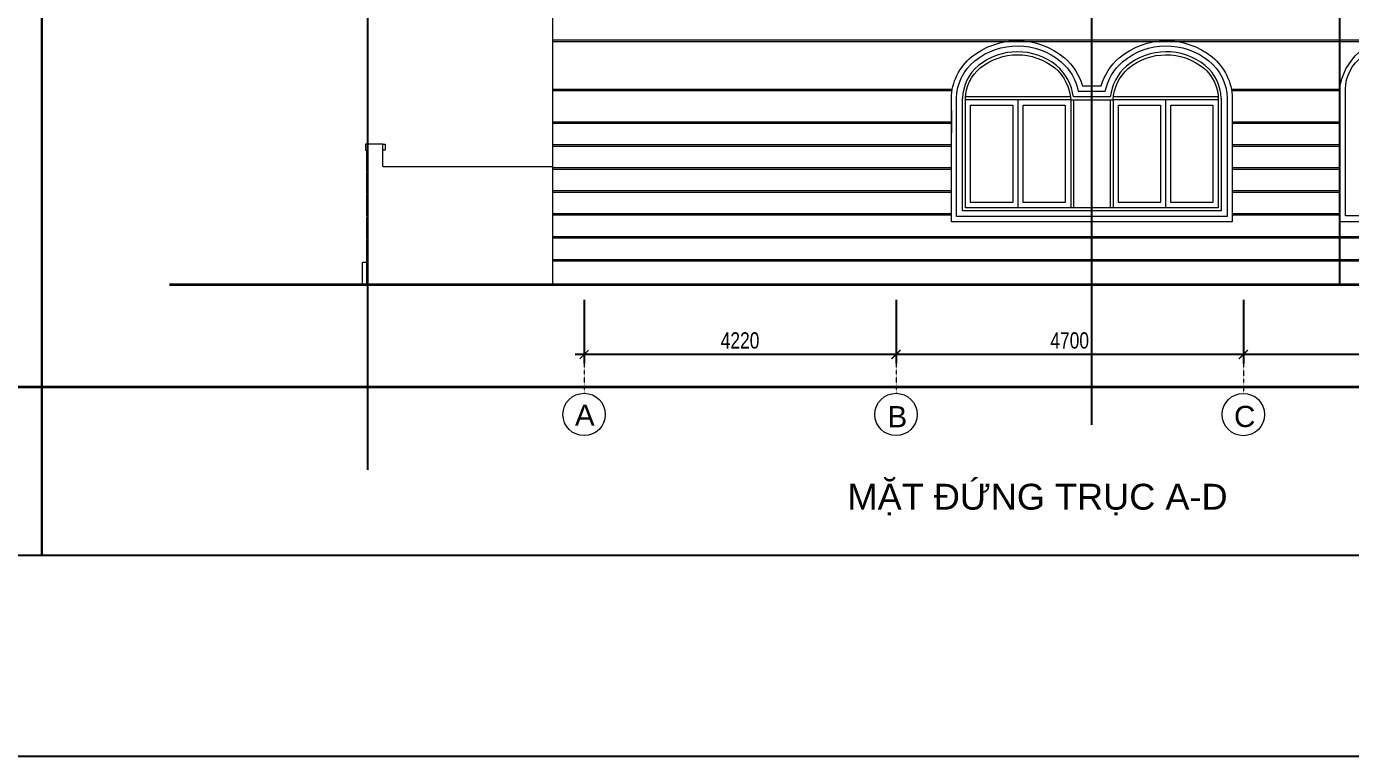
# Model space of a CAD drawing. Header units: millimetres. Extents: x -127141 to 682685, y -1234500 to 49778.
# Drawn here: x 466990 to 484905, y -112500 to -102623 of the extents above; entities that cross this region are included whole.
import ezdxf
from ezdxf.enums import TextEntityAlignment as Align

# ---------------------------------------------------------------- set-up
doc = ezdxf.new("R2010")
doc.units = ezdxf.units.MM
doc.header["$MEASUREMENT"] = 0
for name, pattern in [('CENTER', [3, 1.5, -0.5, 0.5, -0.5]), ('DASHED', [0.75, 0.5, -0.25]), ('HIDDEN', [0.75, 0.5, -0.25])]:
    doc.linetypes.add(name, pattern=pattern)
for name, color, linetype, lineweight in [('-CENTER', 143, 'CENTER', 13), ('-DOOR', 137, 'Continuous', 9), ('-HATCH', 8, 'Continuous', 5), ('-KH', 143, 'Continuous', 13), ('-LINE1', 7, 'Continuous', 18), ('-TEXT', 7, 'Continuous', 15), ('-WALL', 4, 'Continuous', 35), ('A-TUONG', 7, 'Continuous', 35)]:
    doc.layers.add(name, color=color, linetype=linetype, lineweight=lineweight)
doc.layers.add('-RANH GIOI LO DAT', color=12, linetype='Continuous')
doc.layers.add('12. NET DIM', color=252, linetype='Continuous')
doc.layers.add('duong dong', color=6, linetype='HIDDEN', plot=False)
doc.layers.add('LUOI GIONG', color=160, linetype='Continuous', plot=False)
doc.styles.add('1', font='arial.ttf')
doc.styles.add('AVANH', font='', dxfattribs={"width": 0.8})
doc.styles.get("Standard").update_dxf_attribs({"font": 'arial.ttf'})
doc.styles.get('AVANH').set_extended_font_data('.VnAvantH')
doc.dimstyles.new('C_100A3', dxfattribs={"dimscale": 100, "dimtxt": 2.2, "dimasz": 1.2, "dimexe": 1.2, "dimexo": 0, "dimgap": 0.75, "dimtad": 1, "dimdec": 0, "dimzin": 0, "dimdsep": 46, "dimtxsty": 'AVANH', "dimblk": 'ARCHTICK', "dimcen": 0, "dimdle": 1.2, "dimclrd": 256, "dimclre": 256, "dimclrt": 7, "dimadec": 0, "dimazin": 0, "dimtfac": 0.0001, "dimtdec": 0, "dimtix": 1, "dimtmove": 2, "dimatfit": 3, "dimfxl": 1.8, "dimtolj": 1, "dimtzin": 0, "dimarcsym": 0})

# ---------------------------------------------------------------- blocks, each defined once
blk = doc.blocks.new('_ArchTick')
at = {"color": 0, "linetype": 'ByBlock', "const_width": 0.15}
blk.add_lwpolyline([(-0.5, -0.5), (0.5, 0.5)], dxfattribs=at)
blk = doc.blocks.new('*D1653')
at = {"layer": '12. NET DIM', "lineweight": -2, "transparency": 16777216}
for p, q in [((483455, -106320), (483455, -107181)), ((487505, -106320), (487505, -107181)), ((487625, -107061), (483335, -107061))]:
    blk.add_line(p, q, dxfattribs=at)
at = {"layer": 'Defpoints', "color": 0, "transparency": 16777216}
for p in [(483455, -106320), (487505, -106320), (483455, -107061)]:
    blk.add_point(p, dxfattribs=at)
at = {"layer": '12. NET DIM', "lineweight": -2, "transparency": 16777216, "xscale": 119.9999999999999, "yscale": 119.9999999999999, "zscale": 119.9999999999999, "rotation": 180}
blk.add_blockref('_ArchTick', (483455, -107061), dxfattribs=at)
at = {"layer": '12. NET DIM', "lineweight": -2, "transparency": 16777216, "xscale": 119.9999999999999, "yscale": 119.9999999999999, "zscale": 119.9999999999999}
blk.add_blockref('_ArchTick', (487505, -107061), dxfattribs=at)
at = {"layer": '12. NET DIM', "color": 7, "transparency": 16777216, "insert": (485480, -106872), "char_height": 220, "attachment_point": 5, "style": 'AVANH'}
blk.add_mtext('\\A1;4050', dxfattribs=at)
blk = doc.blocks.new('*D1654')
at = {"layer": '12. NET DIM', "lineweight": -2, "transparency": 16777216}
for p, q in [((478755, -106320), (478755, -107181)), ((483455, -106320), (483455, -107181)), ((483575, -107061), (478635, -107061))]:
    blk.add_line(p, q, dxfattribs=at)
at = {"layer": 'Defpoints', "color": 0, "transparency": 16777216}
for p in [(478755, -106320), (483455, -106320), (478755, -107061)]:
    blk.add_point(p, dxfattribs=at)
at = {"layer": '12. NET DIM', "lineweight": -2, "transparency": 16777216, "xscale": 119.9999999999999, "yscale": 119.9999999999999, "zscale": 119.9999999999999, "rotation": 180}
blk.add_blockref('_ArchTick', (478755, -107061), dxfattribs=at)
at = {"layer": '12. NET DIM', "lineweight": -2, "transparency": 16777216, "xscale": 119.9999999999999, "yscale": 119.9999999999999, "zscale": 119.9999999999999}
blk.add_blockref('_ArchTick', (483455, -107061), dxfattribs=at)
at = {"layer": '12. NET DIM', "color": 7, "transparency": 16777216, "insert": (481105, -106872), "char_height": 220, "attachment_point": 5, "style": 'AVANH'}
blk.add_mtext('\\A1;4700', dxfattribs=at)
blk = doc.blocks.new('*D1655')
at = {"layer": '12. NET DIM', "lineweight": -2, "transparency": 16777216}
for p, q in [((474535, -106320), (474535, -107181)), ((478755, -106320), (478755, -107181)), ((478875, -107061), (474415, -107061))]:
    blk.add_line(p, q, dxfattribs=at)
at = {"layer": 'Defpoints', "color": 0, "transparency": 16777216}
for p in [(474535, -106320), (478755, -106320), (474535, -107061)]:
    blk.add_point(p, dxfattribs=at)
at = {"layer": '12. NET DIM', "lineweight": -2, "transparency": 16777216, "xscale": 119.9999999999999, "yscale": 119.9999999999999, "zscale": 119.9999999999999, "rotation": 180}
blk.add_blockref('_ArchTick', (474535, -107061), dxfattribs=at)
at = {"layer": '12. NET DIM', "lineweight": -2, "transparency": 16777216, "xscale": 119.9999999999999, "yscale": 119.9999999999999, "zscale": 119.9999999999999}
blk.add_blockref('_ArchTick', (478755, -107061), dxfattribs=at)
at = {"layer": '12. NET DIM', "color": 7, "transparency": 16777216, "insert": (476645, -106872), "char_height": 220, "attachment_point": 5, "style": 'AVANH'}
blk.add_mtext('\\A1;4220', dxfattribs=at)
blk = doc.blocks.new('kt1a')
at = {"layer": 'Defpoints', "color": 2}
blk.add_lwpolyline([(0, -22275), (31500, -22275), (31500, 0), (0, 0)], close=True, dxfattribs=at)

msp = doc.modelspace()

# ---------------------------------------------------------------- linework, layer by layer
at = {"layer": '-CENTER', "ltscale": 0.1}
for p, q in [((474535, -106319.6), (474535, -107586.1)), ((478755.2, -106319.6), (478755.2, -107586.1)), ((483455.2, -106320.3), (483455.2, -107586.8))]:
    msp.add_line(p, q, dxfattribs=at)
at = {"layer": '-DOOR', "lineweight": 9}
for p, q in [((481116.2, -103616.1), (479692.3, -103616.1)), ((481115.6, -103576.1), (479696.9, -103576.1)), ((480404.2, -103616.1), (480404.2, -105076.1)), ((481118.3, -103616.1), (481118.3, -105076.1)), ((481158.3, -103616.1), (481158.3, -105076.1)), ((481651.1, -103616.1), (481651.1, -105076.1)), ((481691.1, -103616.1), (481691.1, -105076.1)), ((483115.1, -103616.1), (481691.1, -103616.1)), ((483114.4, -103576.1), (481695.7, -103576.1)), ((482403.4, -103616.1), (482403.4, -105076.1))]:
    msp.add_line(p, q, dxfattribs=at)
msp.add_lwpolyline([(479694.3, -103596.6, -0.2183078), (479895.4, -103183, -0.3516116), (480902.2, -103182.1, -0.2053487), (481118.3, -103616.1), (481691.1, -103616.1, -0.2008329), (481898.1, -103190.6, -0.3566943), (482914, -103183, -0.2276298), (483115.4, -103616.1)], format="xyb", dxfattribs=at)
for points in [[(483115.1, -103616.1), (483115.1, -105076.1), (479694.2, -105076.1), (479694.2, -103592.2)], [(480334.2, -105006.1), (479764.2, -105006.1), (479764.2, -103686.1), (480334.2, -103686.1), (480334.2, -105006.1)], [(480474.2, -103686.1), (481044.3, -103686.1), (481044.3, -105006.1), (480474.2, -105006.1), (480474.2, -103686.1)], [(482333.4, -105006.1), (481763.4, -105006.1), (481763.4, -103686.1), (482333.4, -103686.1), (482333.4, -105006.1)], [(482473.4, -103686.1), (483043.5, -103686.1), (483043.5, -105006.1), (482473.4, -105006.1), (482473.4, -103686.1)]]:
    msp.add_lwpolyline(points, dxfattribs=at)
at = {"layer": '-HATCH'}
for p, q in [((487605.2, -102810.1), (474105.3, -102809.6)), ((487605.2, -102830.1), (474105.3, -102829.6)), ((474105.3, -103469.1), (479517.5, -103469.1)), ((474105.3, -103489.1), (479513.9, -103489.1)), ((483292.1, -103469.1), (484765, -103469.1)), ((483295.6, -103489.1), (484761.7, -103489.1)), ((479504.3, -103916.2), (474105.3, -103916.2)), ((479504.3, -103936.2), (474105.3, -103936.2)), ((484754.9, -103916.2), (483305.2, -103916.2)), ((484754.9, -103936.2), (483305.2, -103936.2)), ((479504.3, -104226.5), (474105.3, -104226.5)), ((479504.3, -104246.5), (474105.3, -104246.5)), ((484754.9, -104226.5), (483305.2, -104226.5)), ((484754.9, -104246.5), (483305.2, -104246.5)), ((479504.3, -104536.9), (474105.3, -104536.9)), ((479504.3, -104556.9), (474105.3, -104556.9)), ((484754.9, -104536.9), (483305.2, -104536.9)), ((484754.9, -104556.9), (483305.2, -104556.9)), ((479504.3, -104847.2), (474105.3, -104847.2)), ((479504.3, -104867.2), (474105.3, -104867.2)), ((484754.9, -104847.2), (483305.2, -104847.2)), ((484754.9, -104867.2), (483305.2, -104867.2)), ((479504.3, -105157.5), (474105.3, -105157.5)), ((484754.9, -105157.5), (483305.2, -105157.5)), ((479504.3, -105177.5), (474105.3, -105177.5)), ((484754.9, -105177.5), (483305.2, -105177.5)), ((487605.2, -105467.9), (474105.3, -105467.9)), ((487605.2, -105487.9), (474105.3, -105487.9)), ((487605.2, -105778.2), (474105.3, -105778.2)), ((487605.2, -105798.2), (474105.3, -105798.2))]:
    msp.add_line(p, q, dxfattribs=at)
msp.add_lwpolyline([(483235.2, -105196.1), (479574.3, -105196.1), (479574.3, -103593.1, -0.2182744), (479819.8, -103089.9, -0.3574242), (480989.4, -103099.4, -0.1612535), (481222, -103496.1), (481586.4, -103496.1, -0.1610119), (481820.1, -103099.4, -0.3574408), (482989.8, -103089.9, -0.2182744), (483235.2, -103593.1), (483235.2, -105196.1)], format="xyb", dxfattribs=at)
at = {"layer": '-KH'}
for centre in [(474535, -107872.4), (478755.2, -107872.4), (483455.2, -107873.1)]:
    msp.add_circle(centre, 286.3, dxfattribs=at)
at = {"layer": '-LINE1', "lineweight": 20}
for p, q in [((474105.3, -102436.2), (474105.3, -106116.3)), ((479504.3, -103761), (479504.3, -104061)), ((471810.8, -104296), (471810.8, -104216)), ((471810.8, -104216), (471844, -104216)), ((471844, -104216), (471844, -104296)), ((471589.3, -104296), (471589.3, -104579.4)), ((471844, -104296), (471810.8, -104296)), ((471589.3, -104579.4), (471609.3, -104579.4)), ((471589.3, -104599.4), (471589.3, -104882.7)), ((471589.3, -104599.4), (471609.3, -104599.4)), ((471810.8, -104516), (474105.3, -104516)), ((471589.3, -104882.7), (471609.3, -104882.7)), ((471589.3, -104902.7), (471589.3, -105186)), ((471589.3, -104902.7), (471609.3, -104902.7)), ((471589.3, -105186), (471609.3, -105186)), ((471589.3, -105206), (471589.3, -105489.4)), ((471589.3, -105206), (471609.3, -105206)), ((471589.3, -105489.4), (471609.3, -105489.4)), ((471589.3, -105509.4), (471589.3, -105792.7)), ((471589.3, -105509.4), (471609.3, -105509.4)), ((471589.3, -105816), (471533.9, -105816)), ((471533.9, -105816), (471533.9, -106116.3)), ((471589.3, -105792.7), (471609.3, -105792.7)), ((471589.3, -105812.7), (471609.3, -105812.7)), ((471589.3, -105812.7), (471589.3, -105816)), ((471589.3, -105816), (471589.3, -106116.2)), ((487605.2, -106116.3), (471533.9, -106116.3))]:
    msp.add_line(p, q, dxfattribs=at)
for points in [[(483305.2, -105266.1), (479504.3, -105266.1), (479504.3, -103592.2, -0.2186872), (479775.6, -103035.6, -0.3577682), (481034.9, -103046.2, -0.1433241), (481276.6, -103426.1), (481532, -103426.1, -0.1431532), (481774.6, -103046.2, -0.3577682), (483033.9, -103035.6, -0.218977), (483305.2, -103593.1), (483305.2, -105266.1)], [(486455.4, -105266.1), (484754.9, -105266.1), (484754.9, -103471.6, -0.1764704), (485020.6, -102971, -0.1516222), (485605.3, -102811.7, -0.1486889), (486108.9, -102960.8, -0.1824388), (486455.4, -103471.6), (486455.4, -105266.1)], [(483155.2, -103593.1, 0.2172707), (482939.3, -103151.9, 0.3569557), (481872.2, -103160.2, 0.1860112), (481654.4, -103576.1), (481155.1, -103576.1, 0.1905148), (480927.6, -103151.3, 0.3518829), (479870.2, -103152, 0.2184064), (479654.3, -103595.7)]]:
    msp.add_lwpolyline(points, format="xyb", dxfattribs=at)
msp.add_lwpolyline([(486375.4, -105186.1), (484834.9, -105186.1), (484834.9, -103472.4, -0.2339837), (485067.1, -103025.8, -0.1340622), (485605.3, -102891.7, -0.1623159), (486043.2, -103025.8, -0.2116096), (486375.4, -103472.4)], format="xyb", close=True, dxfattribs=at)
for points in [[(483155.1, -103616.1), (483155.1, -105116.1), (479654.2, -105116.1), (479654.2, -103592.2)], [(483155.2, -103593.1), (483155.1, -103616.1)], [(471810.8, -104516), (471810.8, -104216), (471609.3, -104216), (471609.3, -106116.2)]]:
    msp.add_lwpolyline(points, dxfattribs=at)
for points in [[(471609.3, -104216), (471576.1, -104216), (471576.1, -104296), (471609.3, -104296)], [(471810.8, -104216), (471844, -104216), (471844, -104296), (471810.8, -104296)]]:
    msp.add_lwpolyline(points, close=True, dxfattribs=at)
at = {"layer": '-RANH GIOI LO DAT', "linetype": 'DASHED', "ltscale": 10}
msp.add_line((471609.3, -108619.4), (471609.3, -87507.4), dxfattribs=at)
at = {"layer": '-WALL'}
msp.add_line((492285.4, -106116.3), (468922.6, -106116.3), dxfattribs=at)
at = {"layer": 'A-TUONG'}
msp.add_lwpolyline([(435697.5, -107500), (597851, -107500)], dxfattribs=at)
at = {"layer": 'Defpoints'}
for points in [[(435697.5, -109775), (467197.5, -109775), (467197.5, -87500), (435697.5, -87500)], [(467197.5, -109775), (498697.5, -109775), (498697.5, -87500), (467197.5, -87500)]]:
    msp.add_lwpolyline(points, close=True, dxfattribs=at)
at = {"layer": 'duong dong', "ltscale": 10}
for p, q in [((481404.7, -108012.1), (481404.7, -89963.4)), ((484754.9, -95516.3), (484754.9, -106116.4))]:
    msp.add_line(p, q, dxfattribs=at)
at = {"layer": 'LUOI GIONG'}
msp.add_lwpolyline([(435697.5, -87500), (485697.5, -87500), (485697.5, -112500), (435697.5, -112500)], close=True, dxfattribs=at)

# ---------------------------------------------------------------- block references
at = {"layer": '-LINE1'}
for p in [(435697.5, -87500), (467197.5, -87500)]:
    msp.add_blockref('kt1a', p, dxfattribs=at)

# ---------------------------------------------------------------- texts
at = {"layer": '-TEXT', "color": 2, "style": '1'}
for s, p in [('A', (474543.9, -107881.3)), ('B', (478773.2, -107902.2)), ('C', (483473.2, -107899))]:
    msp.add_text(s, height=286.3, dxfattribs=at).set_placement(p, align=Align.MIDDLE_CENTER)
at = {"layer": '-TEXT', "color": 4}
msp.add_text('MẶT ĐỨNG TRỤC A-D', height=350, dxfattribs=at).set_placement((480670.3, -109160.1), align=Align.CENTER)

# ---------------------------------------------------------------- dimensions: what is measured, and where the dimension line sits
at = {"layer": '12. NET DIM'}
for base, p1, p2, picture, middle in [((474535, -107060.6), (478755.2, -106319.6), (474535, -106319.6), '*D1655', (476645.1, -106871.9)), ((478755.2, -107060.6), (483455.2, -106319.6), (478755.2, -106319.6), '*D1654', (481105.2, -106871.9)), ((483455.2, -107060.6), (487505.2, -106319.6), (483455.2, -106319.6), '*D1653', (485480.2, -106871.9))]:
    dim = msp.add_linear_dim(base=base, p1=p1, p2=p2, dimstyle='C_100A3', dxfattribs=at)
    dim.commit()
    dim.dimension.update_dxf_attribs({"geometry": picture, "text_midpoint": middle})

doc.saveas('drawing.dxf')
